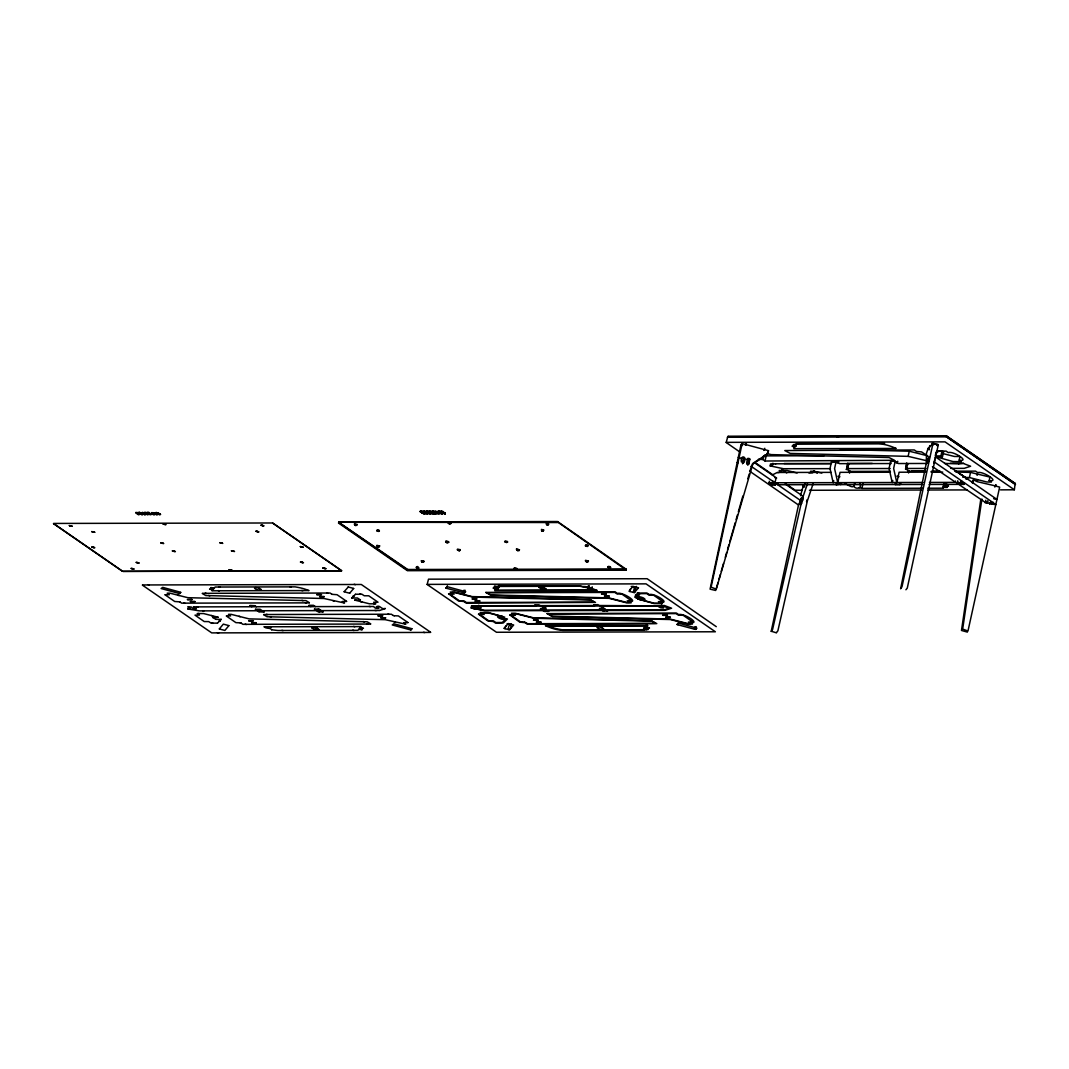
<?xml version="1.0" encoding="UTF-8"?>
<svg xmlns="http://www.w3.org/2000/svg" width="1069" height="1069" viewBox="0 0 1069 1069"><rect width="100%" height="100%" fill="white"/><g stroke="black" fill="none" stroke-linecap="round" stroke-linejoin="round"><path stroke-width="1.5" d="M799.866 502.818L799.572 503.873M800.427 502.844L800.574 501.896M932.155 444.383L932.409 442.98M833.967 462.369L834.074 461.367M813.081 483.829L807.402 500.773L777.871 630.857L776.535 632.42M934.921 457.973L935.629 456.984L996.976 499.437L994.798 498.862M137.781 514.309L137.166 513.788L138.195 514.55M138.435 512.692L139.023 512.412M140.587 513.708L140.386 513.775M145.999 514.496L144.382 514.55M146.172 514.029L147.148 513.708M149.072 513.989L149.633 514.349M152.934 513.2L151.892 513.681L152.961 513.614M152.894 512.706L155.526 512.92M154.537 514.483L153.041 514.577M155.994 514.51L154.684 513.801L156.315 513.695M156.488 513.026L156.208 512.305M158.559 513.16L157.891 513.414M981.903 499.036L962.675 629.04L967.979 631.044L999.649 487.09L995.72 486.088M905.924 589.767L907.274 588.124L938.301 444.637L933.023 443.221L932.221 444.303L933.665 444.717M933.985 462.342L933.785 463.051M626.367 569.43L557.47 521.525L339.1 522.006L338.512 523.035L407.129 570.525L407.717 569.496L626.087 569.015L626.1 570.205L407.69 570.686L407.717 569.496L338.686 522.26L557.337 521.792L626.234 570.044M338.779 522.247L557.577 522.541M427.172 584.382L646.037 583.861L715.361 631.779L496.47 632.26L427.146 584.476L428.509 579.171L647.146 578.717L716.283 626.675M464.561 592.961L446.722 588.364L447.39 585.785M463.398 592.774L463.959 590.208M465.055 590.208L464.587 592.867L465.549 591.785M669.969 607.86C667.337 609.009 659.052 602.729 662.914 607.392C666.214 608.288 657.756 608.208 658.531 605.882L478.257 606.27C486.742 608.862 473.701 609.758 478.818 605.214M498.141 588.591C490.511 582.338 496.711 590.141 499.864 586.427L579.892 586.253C586.507 587.456 588.351 587.87 593.843 589.968L496.724 590.182L497.473 589.393L494.359 588.471L498.181 588.712L498.929 584.69M498.488 588.164L498.956 585.598M504.127 628.385L505.022 628.666L505.637 626.1M511.236 623.895L510.768 624.456C511.971 631.619 505.757 631.645 509.672 624.456L507.067 623.761M541.462 586.053L540.901 588.631L539.003 587.415M545.925 588.992L542.103 589.006L542.718 586.4M557.002 522.394L557.737 521.939M472.712 608.368L484.11 610.265L542.357 610.132L542.918 607.566M659.76 605.936L664.37 605.495L671.599 608.221L664.958 610.346L606.671 610.479L607.539 611.348L602.101 610.493L547.635 610.613L548.785 611.401L544.696 611.481L543.052 610.613L543.613 608.047M543.72 611.08L544.562 607.219M544.99 611.415L545.818 607.553M587.763 588.351L588.324 585.772M588.859 588.351L589.42 585.772M591.665 589.393L592.213 586.814M542.357 610.132C536.264 607.74 546.165 607.673 546.94 610.132L601.406 610.011L601.967 607.433M602.101 610.493L602.662 607.914M602.769 610.947L603.597 607.085M604.025 611.281L604.586 608.715M632.835 586.48L629 591.264L629.815 591.478L630.416 588.912M634.505 592.6L633.342 592.413L634.452 587.269L631.191 586.4M634.532 592.493L636.416 586.427M638.594 595.086L637.752 598.947L643.431 598.934L641.921 597.905L636.255 597.905L635.146 597.143L635.694 594.564M636.255 597.905L637.084 594.057M637.378 593.482L636.656 597.424C639.997 594.538 651.943 602.168 639.543 599.428M644.407 627.623L643.845 630.189L562.922 630.376C555.84 629.908 551.684 628.278 545.39 625.699L647.801 625.472L646.705 626.781L649.484 628.078L645.663 628.038L648.295 629.507L643.966 630.055M644.38 629.013L642.696 629.721L562.682 629.895C556.027 628.759 554.236 628.305 548.731 626.167L645.85 625.966L645.061 626.701L647.934 628.091L644.674 627.356L643.859 628.078L646.718 629.521L644.38 629.013L644.941 626.434M646.05 627.022L646.611 624.456M646.705 626.781L647.266 624.216M660.923 607.539L661.484 604.96M677.011 624.47L677.92 624.777L678.534 622.211M727.628 437.248L726.172 442.499L739.12 451.465M727.548 437.395L728.136 436.366M727.762 436.62L946.506 435.898L946.653 436.927L1015.269 484.417L1015.136 483.388L946.506 435.898L728.136 436.366L727.521 437.181L946.666 436.86M690.574 623.601L688.383 622.078L692.659 621.877L683.185 615.316L678.334 615.129L676.142 613.606L548.37 613.994L551.885 616.132L670.089 619.071L688.008 623.601L690.574 623.601L691.135 621.022M695.705 629.387L694.543 629.2L695.104 626.621M696.2 626.621L695.732 629.28L696.694 628.198M746.429 443.381L746.028 444.757L742.127 443.635L740.937 445.065L710.083 589.153L715.669 590.462L718.101 582.338M742.127 443.635L711.099 587.135L716.283 589.166L753.07 463.184L767.676 453.857L768.504 450.677L746.63 444.784L745.694 445.238M745.24 444.798L746.322 443.835M743.142 460.204L742.634 463.425M742.541 463.705L743.369 459.844M743.503 462.89C748.353 456.557 739.935 453.884 741.365 461.848C743.824 463.358 744.131 460.98 742.795 463.385M747.819 465.109L748.541 461.073L750.01 459.002L749.022 458.548L747.832 459.964L748.728 460.204L749.329 459.376L746.977 459.216M748.781 464.293L749.73 459.657M764.789 448.272L764.576 449.661M766.941 453.51L771.177 454.606L889.061 457.532L894.472 460.285L765.03 461.02L762.838 459.496L763.667 455.635M765.03 461.02L766.152 455.875L764.776 454.926M768.504 450.677L766.486 455.274L752.041 464.374M830.426 468.65L783.457 468.73L769.827 465.817L772.366 465.803L772.914 463.238M769.266 481.224L769.693 482.774M772.152 483.215C770.615 485.847 776.482 485.714 775.96 483.215M773.074 481.21L772.366 482.707L775.626 484.671M778.165 483.161L777.818 484.765L922.681 484.457M777.751 472.645L781.399 471.99L781.96 469.425M797.728 443.942L878.665 443.769C885.827 444.29 889.849 445.84 896.196 448.445L793.773 448.673L795.43 444.784M794.868 447.363L792.049 446.147L795.924 446.107L796.472 443.541M798.409 505.45L771.23 631.218L776.508 632.875M800.521 495.669L803.514 484.979M799.532 502.671L799.211 504.261L800.788 504.608M801.256 504.047L799.572 503.486L800.427 500.8M799.879 503.379L800.748 500.439M800.093 504.421L800.922 500.559M801.189 499.036L801.496 497.619L803.086 498.047M801.189 500.68L800.668 502.443M801.362 499.891L801.897 497.566M803.113 486.368L804.035 486.676L804.65 484.097M800.574 503.86L801.897 498.101M801.977 503.192L801.282 503.005L802.766 496.11L785.14 483.91M751.106 466.284L801.656 501.254C799.171 504.234 804.877 499.851 802.872 497.285M806.547 501.708L806.948 499.878M891.225 463.545L839.472 463.652L836.132 461.34L831.548 461.34L830.025 468.61L833.139 482.56M836.132 461.34L834.595 468.61L837.722 482.547M833.259 482.64L833.7 480.582M837 462.864L838.323 462.85L838.644 461.367M836.145 484.645L836.439 483.268M837.829 482.627L840.06 472.338L890.437 472.231M840.715 484.631L841.022 483.255M848.118 467.915L847.797 469.411L846.635 468.61L847.757 463.465L872.264 463.411M846.06 469.411L847.022 469.411L847.637 464.267M847.423 469.104L848.746 464.04M849.521 473.126L849.989 470.935L847.022 469.411M844.39 483.696C846.541 482.974 854.251 491.032 854.452 483.656M860.01 483.776C862.87 490.497 850.456 488.774 855.093 483.829M859.169 487.638L861.921 488.373L863.044 483.228M897.693 461.233L897.225 462.783L895.167 461.207L890.597 461.22L889.074 468.489L892.187 482.44M895.167 461.207L893.644 468.476L896.757 482.426M892.308 482.52L892.749 480.449M895.194 484.511L895.488 483.135M896.878 482.507L899.096 472.217L925.286 472.151M896.236 483.789L895.301 484.591L899.884 484.578L900.058 483.121M927.932 456.209L921.585 451.906L916.467 451.452L914.276 449.942L784.793 450.543L790.245 453.43L908.129 456.356L909.238 451.212L927.438 455.755M907.167 467.794L906.806 469.304L905.684 468.489L906.793 463.331M905.51 469.291L906.619 464.133M906.352 468.944L907.781 463.919M908.556 472.992L909.038 470.801L906.178 469.318M928.266 447.911L926.409 453.43L926.395 462.797L900.619 588.792L901.995 586.721L933.023 443.221M927.919 449.207L928.827 449.488L929.709 445.626M937.085 450.771L942.043 450.757L943.553 451.799L942.43 456.944L940.934 455.902L935.268 455.915L936.097 452.053M936.992 445.546L937.687 444.383M933.918 462.957L934.587 460.138M940.934 455.902L942.043 450.757M946.199 436.78L946.76 436.286L1015.403 483.789M943.686 484.337L942.858 488.199L927.732 488.226M942.978 488.052L944.315 483.602M943.473 487.464L947.348 487.411L944.528 486.208L945.223 483.469M942.43 456.944L936.765 456.957L953.054 461.581L961.378 461.674L959.187 460.151L959.748 457.585M955.486 481.037L955.192 482.373L929.442 482.44M957.73 480.796C956.194 483.442 962.073 483.308 961.552 480.796M958.372 483.041L958.091 484.377L929.121 484.444M960.617 482.8L961.018 484.404M964.438 482.787L963.316 484.364M964.492 477.429L969.409 477.549L970.518 472.404L989.319 476.934M971.841 482.6L973.271 480.061L977.053 481.197L977.574 479.794M973.271 480.061L972.737 483.375M976.385 481.21L977.467 480.248M969.409 477.549L986.714 481.972L991.377 482.079L989.186 480.556L990.028 476.707M985.738 500.279C984.402 502.724 993.288 505.036 993.128 502.243M986.567 503.018L986.66 502.256M986.513 502.911L987.85 500.84M989.506 503.913L989.827 503.098M989.68 503.753L991.016 501.682M994.638 486.569L995.934 484.685M726.239 442.352L945.049 441.871L1014.374 489.776L1015.136 483.388M422.268 511.851C424.126 513.574 418.861 511.73 420.317 511.196M422.055 511.931L420.464 511.289M422.883 512.251L423.565 512.545M422.99 511.971L423.858 511.917M424.981 511.917L423.578 511.209M422.375 511.891L423.524 511.663M426.972 513.24L424.927 513.414L427.814 513.948L424.313 512.679M427.239 512.679L425.769 512.439L426.985 511.597M425.903 512.011L431.261 512.826M427.346 511.637L426.037 511.343L427.306 511.209M426.584 513.361L428.856 513.2M427.132 512.719L430.74 513.935L427.907 513.374L429.163 512.479M428.121 511.837L428.869 511.864M429.604 511.583L428.936 512.158L429.938 512.666M430.339 513.294L432.664 512.532M431.903 512.385L431.622 512.425M437.729 512.866L431.863 512.158L432.945 511.583M432.17 511.263L433.747 511.904M433.533 513.601C426.611 512.439 435.31 515.218 433.961 512.706M432.437 513.347C434.789 514.309 436.54 513.441 438.678 513.227M433.56 513.294L434.883 512.452M434.695 511.904L433.426 512.479L431.021 511.383M435.43 512.479L434.736 512.104L435.698 511.944M436.045 511.116L435.203 511.209M433.359 512.879C435.377 515.592 438.517 511.463 436.833 512.866M441.15 513.08L437.568 511.757L439.185 511.637M439.6 511.891L436.78 511.784M436.018 512.732L442.446 513.922L441.297 512.973M440.054 512.465L439.653 513.307L438.49 512.545M441.457 513.173L439.813 512.599L441.978 511.61M440.575 512.398L439.319 511.663M440.816 511.851L443.541 512.439L441.47 513.361M441.858 511.583L440.896 511.316L442.205 511.223M443.007 512.345L443.207 511.57M440.682 512.372L445.238 513.574L443.702 513.294M441.965 512.773L445.118 514.042L444.798 512.719M718.996 579.198L720.359 574.481M721.254 571.354L723.499 563.497M725.303 557.23L726.653 552.513M727.561 549.386L728.911 544.669M729.806 541.542L733.414 528.981M733.855 527.418L735.205 522.701M736.113 519.574L737.463 514.857M738.358 511.717L742.861 496.029M747.819 478.765L749.169 474.061M750.064 470.921L751.413 466.218M967.405 632.113L961.485 630.456L980.674 500.118M807.496 483.722L802.124 499.37L772.593 629.441L771.243 631.472M799.492 503.94L798.503 505.009L749.65 471.202M927.077 463.305L928.44 457.746M929.455 456.65L928.36 461.875M928.28 461.875L929.389 456.73M144.502 513.761L143.393 514.162M144.676 512.318L144.422 512.853M146.707 513.294L146.025 512.586M187.556 599.696L192.139 599.615M190.442 601.7L195.133 601.647M191.979 599.455L187.396 599.509M194.865 601.459L190.282 601.5M248.863 620.942L253.42 620.808M251.763 622.933L256.306 622.799M253.259 620.648L248.663 620.688M256.132 622.679L251.562 622.692M316.892 594.685L321.569 594.711M319.778 596.689L324.348 596.676M321.288 594.564L316.705 594.564M324.174 596.555L319.604 596.569M378.145 615.918L382.742 615.864M381.045 617.909L385.735 617.909M382.568 615.744L377.985 615.757M385.455 617.748L380.885 617.762M472.324 599.041L476.908 599.001M475.211 601.045L479.914 601.032M476.734 598.881L472.164 598.881M479.62 600.872L475.05 600.885M533.605 620.234L538.188 620.194M536.504 622.278L541.074 622.185M538.014 620.073L533.444 620.073M540.901 622.064L536.331 622.078M601.687 594.19L606.23 594.07M604.546 596.141L609.236 596.101M606.056 593.936L601.486 593.95M608.942 595.941L604.373 595.954M662.967 615.383L667.51 615.25M665.827 617.267L670.397 617.254M667.337 615.129L662.767 615.143M670.223 617.134L665.653 617.147M800.494 502.777L801.282 503.005M927.157 463.211L928.453 457.746M937.486 445.8L938.301 444.637M433.814 513.04L435.23 513.387M433.426 511.169L436.673 511.891M439.84 512.572L440.348 512.759M144.061 513.334L143.34 513.361M271.673 629.748C270.176 627.356 267.023 629.227 263.949 626.781L361.068 626.581L360.32 627.356L363.46 628.345L359.665 628.011L359.184 628.826L362.271 629.761L358.623 629.4L357.928 630.336L277.9 630.51L271.673 629.775M348.133 587.162L344.151 591.665M410.937 629.882L411.926 628.813M498.608 586.093L494.266 586.64L496.911 588.11L493.076 588.057L495.856 589.353L494.76 590.663L597.183 590.449C591.678 588.525 587.937 586.159 582.405 586.507L579.652 585.772L498.715 585.946M508.122 623.735L504.167 628.225M509.686 629.614L513.695 624.977L508.109 623.521M741.592 458.04L744.051 457.973L743.476 458.574M743.262 459.67L744.452 458.24M634.438 592.413L638.447 587.897M747.512 459.87L749.022 458.548M747.806 464.467L748.995 463.051L748.447 464.013L746.603 462.877L747.565 458.481L748.701 458.454M763.8 450.423L764.562 449.795M795.924 446.107L793.278 444.637L797.608 444.089M805.491 483.682L803.153 486.235M931.914 444.544L927.932 449.047M934.025 462.717L934.52 462.129L995.867 504.581L992.433 504.194M944.528 486.208L948.497 486.088L945.718 484.791L946.64 483.682M976.879 481.598L995.48 485.927L995.827 485.139M994.892 486.903L995.707 486.208M985.057 502.23L932.435 466.618M987.008 502.978L987.703 501.495M991.791 504.314L993.034 503.005M217.542 623.08L221.243 619.405M351.768 597.972L355.469 594.297M506.025 618.791L502.296 622.479L495.856 622.546L493.651 621.022L488.894 620.902L479.781 614.528L484.177 614.461L481.985 612.951L488.333 612.938L502.898 616.626M635.146 597.143L639.422 593.161L647.119 593.121L649.311 594.631C653.947 592.56 671.72 604.025 660.174 602.154L662.366 603.664L654.041 603.571L637.752 598.947M636.549 597.344L640.318 593.642L646.718 593.602L649.03 595.139L653.667 595.233L662.793 601.593L658.424 601.647L660.575 603.197L654.281 603.197L639.663 599.509M936.083 453.243L938.702 451.145L946.132 451.118L948.323 452.641C952.96 450.557 970.732 462.022 959.187 460.151M420.264 511.784L423.097 512.893M424.219 513.173L425.996 512.532L421.413 511.142M428.829 512.011L429.003 511.249L430.82 511.904M441.39 511.142L440.936 511.49M439.626 512.505L440.348 512.439L437.421 511.623M443.328 512.398L443.608 513.2M442.245 513.681L439.038 512.773M837.201 483.91L836.265 484.725L841.771 483.91M899.884 484.578L900.806 483.776M808.899 472.992L812.681 472.779L810.489 471.255L814.11 471.255L821.874 473.073M993.622 498.688L994.397 498.688M135.696 512.465L135.937 513.04M142.778 514.55L142.177 514.723M148.631 514.536L147.509 514.657M157.41 514.523L156.087 514.523M990.869 502.336L990.081 504.02M165.12 594.738L169.343 594.711L167.205 593.161L169.931 593.161L187.81 597.691L305.948 600.618L309.369 602.662M180.688 592.44L179.806 593.482M179.699 593.616L161.125 588.538L162.702 587.362L180.795 592.306M355.002 525.16C360.534 525.828 351.086 523.356 355.977 525.454M356.284 525.133L355.082 524.879L357.327 524.518L354.333 523.97L356.338 525.026M377.451 530.718C383.357 530.865 373.281 528.888 378.707 530.986M378.6 531.493C381.9 530.117 373.575 530.13 377.892 531.333M219.345 628.866L223.341 624.136L228.913 625.606M228.806 625.739L224.891 630.429L219.332 628.986M425.074 511.81L426.063 512.091M428.522 512.118L431.101 512.398M427.907 513.374L426.718 513.387M433.292 511.209L432.05 511.597M432.718 511.57L430.299 512.078M435.016 511.677L436.526 511.704M433.6 511.704L434.682 511.81M377.504 546.58L378.827 546.54M433.76 513.361L432.691 513.387M378.653 546.994C373.375 545.137 383.183 546.727 377.504 546.7M437.769 512.064L436.152 512.064M435.577 513.026L436.686 513.347L435.564 512.559M438.664 513.387L439.613 513.347L438.29 513.334M442.994 512.946L441.671 513.093M448.713 523.489L450.931 523.569L447.911 522.915L449.942 523.863L448.927 523.623M449.942 523.489L448.793 523.195L451.038 522.848L448.071 522.247L450.049 523.356M348.066 586.975L353.692 588.418M353.652 588.525L349.75 593.108M349.71 593.228L344.111 591.798M446.401 542.384L447.711 542.344M421.881 561.933C427.506 562.615 418.099 560.156 422.87 562.227M423.177 561.906L421.948 561.626L424.206 561.292L421.239 560.704L423.284 561.639M416.843 567.96L418.153 567.92M418.046 568.347L416.87 568.12L419.048 567.986L416.068 567.345L416.816 568.053M458.16 550.041L460.245 549.653L457.398 549.266L460.258 550.428L457.291 549.84L459.336 550.776M459.269 550.842L458.173 550.188M505.53 541.836L507.628 542.224L504.635 541.676L506.666 542.624M546.753 524.331C551.791 525.814 543.186 522.941 547.796 525.066M541.716 530.358L542.878 531.039M541.996 530.946C546.713 531.56 537.173 527.979 543.947 530.13C539.377 529.93 542.892 531.173 541.702 530.478M445.867 587.937L447.483 586.747L465.576 591.692M542.825 531.159L541.555 530.799M517.196 549.92L517.917 549.947M518.238 550.642C521.458 551.096 514.309 548.397 517.784 550.575M407.877 622.652L403.708 622.652M410.91 630.015L392.27 624.951L393.86 623.775L411.939 628.719M515.338 569.59L513.989 568.641L517.115 568.574L514.202 567.946L516.14 569.082M515.164 569.389L517.008 569.296L515.017 568.761M586.093 545.711L587.255 546.406M587.202 546.513C590.355 544.936 582.244 545.257 586.52 546.339M586.146 561.586L588.364 561.653L585.411 560.918L587.402 561.906L586.133 561.706M587.442 561.559L586.253 561.158L588.471 560.944L585.478 560.383L587.482 561.439M510.741 624.67L509.672 624.456M608.729 567.091C614.354 567.385 604.533 565.207 609.851 567.398M609.651 567.946L610.72 567.572L607.7 567.011L609.718 567.933L608.582 567.225M837.027 437.194L838.484 437.141M837.321 436.82L838.19 436.74M632.835 586.36L638.474 587.79M635.534 587.482L634.452 587.269M677.011 624.349L678.628 623.16L696.721 628.104M143.072 513.721L143.66 514.403M147.081 512.425L147.602 512.318M772.286 474.983L777.257 472.471L831.121 472.364M261.05 589.634C258.15 591.678 248.97 585.906 259.259 588.15M212.611 617.307L218.25 617.334M216.098 619.392L212.624 617.481M249.999 605.455L255.023 605.709M255.424 609.21L260.074 609.263L264.003 611.922M263.949 612.069L258.965 611.815M309.048 605.321L313.458 605.308L315.422 606.617M314.473 609.076L318.228 609.103M318.268 609.076L319.497 609.343M319.19 611.949L318.014 611.682M342.361 601.473L346.556 601.473M322.985 611.936L319.257 611.909M360.373 600.07L354.774 600.043M311.867 627.77L315.622 627.784M315.662 627.757L316.892 628.024M318.682 629.521L314.353 629.494L311.881 627.944M394.301 615.771L393.098 615.53M768.958 482.747L772.032 482.734M539.017 587.269L543.493 587.282L545.952 588.859M772.553 484.805L771.35 484.564M775.586 484.805L774.905 484.791M603.451 628.893C600.564 630.951 591.357 625.151 601.66 627.409M957.423 482.346L958.171 482.373M960.47 482.333L961.699 482.613M964.038 484.404L960.283 484.377L957.423 482.493M155.673 513.347L156.021 513.708M154.591 514.63L153.709 514.617M156.555 514.603L157.571 514.603M423.137 513.04C428.616 515.939 417.992 511.583 423.217 512.906M422.656 511.57L423.858 512.586M423.177 512.479L422.482 512.839M425.435 512.211L429.137 513.053M424.66 513.374L425.93 513.2M428.148 512.131L428.883 512.118M430.7 513.427L428.228 512.826M434.736 512.104L433.974 511.824M437.715 512.559L434.361 511.543M436.633 513.427L438.851 514.082L439.559 513.374M439.68 513.16L441.083 513.374M442.553 513.467L441.697 513.387M837.214 436.54L838.777 436.553M837.348 437.181L838.096 437.141M1014.347 489.789L1000.49 489.856M524.772 622.185L527.712 623.721L655.484 623.334L651.956 621.196L533.859 618.256L516.02 613.74L513.267 613.726L515.365 615.303L511.156 615.33L520.67 622.024L524.612 622.211M240.017 622.786L241.22 623.067M379.602 610.466L385.308 608.555M664.383 609.851L670.076 607.94M143.166 513.681L145.037 513.828M217.448 623.12L211.074 623.16L208.762 621.61L204.192 621.543L195.012 615.143L199.409 615.089L197.217 613.566L203.538 613.553L218.129 617.254M355.536 594.257L361.937 594.217L364.248 595.767L368.752 595.794L378.012 602.208L373.642 602.261L375.807 603.811L369.473 603.811L354.881 600.123M542.103 589.006L540.927 588.752M420.398 511.169L421.333 511.196M426.25 511.156L427.573 511.249M428.509 511.557L429.337 511.61M428.616 512.211L427.974 512.826M432.09 511.142L433.119 511.116M430.927 511.797L431.849 512.519L430.847 512.104M437.034 512.519L436.967 512.826M437.034 512.879L438.156 513.387M439.666 513.026L440.682 513.214M443.141 512.479L440.762 511.877M53.544 523.436L272.542 522.982L341.679 570.699M142.458 584.957L361.309 584.489L430.593 632.233M202.415 593.335L330.08 593.028L331.791 594.217M341.546 570.899L122.895 571.367M226.454 615.904L230.623 615.904L228.485 614.341L231.211 614.354L249.09 618.871L367.228 621.811L370.649 623.855M263.682 614.528L391.361 614.221L393.071 615.397M309.302 602.863L181.65 603.157L179.953 601.967M370.582 624.042L242.93 624.336L241.22 623.16M430.526 632.42L211.715 632.888L142.471 585.184M70.287 525.748L71.409 525.988M71.289 526.202L70.313 525.988M150.168 513.721L149.072 513.641L149.7 513.401M92.656 531.707L93.778 531.948M93.658 532.162L92.709 531.961M164.011 524.077L165.12 524.304M165.014 524.532L164.025 524.304M92.803 547.168L93.925 547.395M93.858 547.609L92.776 547.368M161.7 542.958L162.809 543.199M162.782 543.399L161.686 543.186M261.972 525.333L263.081 525.56M263.027 525.774L261.958 525.547M173.365 551.043L174.474 551.27M174.367 551.497L173.378 551.27M256.921 531.36L258.03 531.587M258.003 531.787L256.907 531.574M137.179 562.521L138.302 562.748M138.248 562.962L137.206 562.762M220.735 542.838L221.858 543.065M221.791 543.279L220.735 543.052M132.128 568.548L133.251 568.775M133.224 568.975L132.128 568.761M232.401 550.909L233.523 551.15M233.47 551.35L232.374 551.11M301.298 546.713L302.407 546.94M302.3 547.168L301.284 546.927M230.089 569.804L231.211 570.031M231.145 570.245L230.089 570.018M301.445 562.16L302.554 562.401M302.5 562.601L301.485 562.414M323.8 568.133L324.923 568.361M324.869 568.574L323.773 568.334M422.482 512.145L420.638 511.61M422.188 513.04L424.74 513.654L423.658 513.374M429.097 511.837L429.912 511.583M425.115 513.04L426.143 512.906M424.727 513.534L424.032 513.414M431.395 512.198L431.823 511.69M431.261 512.879L431.782 513.187M429.591 513L429.992 513.414M435.537 513.441L436.192 513.28M443.408 512.145L442.513 511.73M626.314 569.577L407.623 570.031L338.646 522.407M137.433 513.654L138.195 513.708M137.928 513.441L137.233 513.374M140.48 513.374L140.854 512.92M158.252 513.414L157.971 514.095M138.876 512.412L139.104 512.332M141.389 513.735L140.427 513.641L141.202 513.708M158.212 513.668L159.04 513.708M420.571 511.129L421.453 511.223M426.29 511.73L427.266 511.998M428.575 512.198L428.121 512.759M428.442 513.026L429.07 512.893M439.078 512.064L441.991 512.692M434.923 513.32L434.281 512.853M445.345 513.668L444.477 513.04M379.482 610.493L199.395 610.88L187.944 608.983M664.263 609.864L605.976 609.998C605.041 607.513 595.353 607.633 601.406 610.011M146.707 513.601L147.054 513.695M151.183 514.63L150.007 514.55M431.261 512.118L430.673 511.717M433.065 512.038L434.468 512.198M436.686 512.091L437.528 512.265M443.154 512.839L441.871 512.732M443.541 513.254L445.051 513.454M239.857 622.826L235.902 622.639L226.414 616.078M478.164 607.793C463.799 601.967 481.745 610.506 472.605 608.288M423.565 511.717L424.553 511.663M434.094 512.118L433.52 512.064M796.499 443.515L884.691 443.328M942.136 451.799L943.553 451.799M766.152 455.875L823.999 455.741M959.762 456.53L954.35 456.463L942.698 453.523M762.838 459.496L758.442 459.296M927.384 460.899L908.129 456.356M833.94 461.995L838.51 461.982M894.499 461.861L897.559 461.848M896.089 462.73L898.521 463.532L926.743 463.465M831.548 463.505L784.125 463.518M950.435 463.238L963.53 463.211M830.453 463.679L775.479 463.799C777.577 464.574 765.618 462.449 772.366 465.803M944.568 463.425L958.639 463.879M846.635 468.61L890.223 468.516M905.684 468.489L926.048 468.436M950.782 468.382L964.238 468.342L970.612 466.231L963.383 463.505L958.773 463.946M848.599 471.402L890.383 471.309M908.062 471.269L925.727 471.242M932.168 471.229L940.199 471.202M954.657 471.175L975.556 471.122L977.747 472.645C982.518 470.654 1000.691 482.306 989.186 480.556M931.099 472.137L942.738 472.11M837.936 476.253L839.94 476.761M896.931 476.119L898.989 476.627M774.744 477.629L776.134 477.937L774.931 482.774L923.001 482.453M962.741 477.215L964.866 477.215M966.029 479.219L967.752 479.206M861.921 488.373L922.788 488.239M801.83 490.283L795.095 490.163L786.29 484.123M809.42 490.27L921.638 490.016M927.705 490.003L967.124 489.923M341.318 570.819L123.069 571.38M637.365 592.76L638.781 592.76M351.888 598.039L357.434 597.999L360.44 599.936M187.823 608.902C196.455 609.945 181.062 605.375 191.645 607.125C191.939 609.37 200.745 609.945 193.489 606.885L373.749 606.497C374.684 609.477 383.076 608.902 376.288 606.724C380.31 604.413 380.978 610.025 385.187 608.475M543.052 610.613L484.765 610.746L470.814 607.807L473.353 607.807C466.645 604.479 478.404 606.551 476.467 605.789L535.89 605.655L534.741 604.867L538.816 604.787L540.46 605.655L594.939 605.535L593.776 604.733L597.865 604.653L599.509 605.522L659.626 605.869M394.341 615.744L398.363 615.904L407.93 622.532M503.018 616.706C490.644 613.913 502.417 621.557 505.904 618.71M216.245 619.339L221.136 619.325M928.827 449.488L929.522 449.661M804.035 486.676L804.743 486.849M424.032 511.182L424.38 511.209M439.84 512.104L440.735 512.439M629.815 591.478L633.342 592.413M677.92 624.777L694.543 629.2M505.022 628.666L508.563 629.601M840.475 449.501L909.238 451.212M911.576 470.935L924.672 471.255M931.233 471.429L939.41 471.629M955.793 472.03L970.518 472.404M957.289 472.084L967.792 479.006L964.104 476.574M960.176 474.088L963.182 475.972M157.798 513.334L159.401 513.788M149.019 513.347L148.056 513.24M145.103 514.723L144.475 514.643M443.341 512.345L442.833 511.396M428.241 512.211L427.065 512.011M434.428 512.973L436.406 513.454M355.857 525.587L355.015 525.307M378.84 546.419L379.829 545.938L376.836 545.39L378.907 546.914M418.233 567.666C418.647 565.514 414.652 566.837 418.086 568.227M146.012 513.347L145.651 513.307M439.88 511.316L437.782 511.236L438.597 511.851M430.045 511.102L429.257 511.129L430.192 511.129M442.539 512.078L443.314 512.158L442.633 511.77M443.448 512.332L444.798 512.639M424.994 512.118L424.286 512.051M446.615 542.504C452.828 542.905 442.86 540.513 446.388 542.504M446.722 588.364L445.88 588.084M136.431 512.439L137.126 512.505M138.302 514.577L139.157 514.723M148.083 512.332L149.032 512.532M157.076 513.214L157.691 513.387M145.157 512.345L146.48 512.679M151.838 513.401L150.983 513.24M139.304 512.358L140.052 512.492M138.222 513.641L139.01 513.855M141.375 514.536L141.977 514.71M439.012 511.182L438.009 511.998M424.193 511.116L425.248 511.343M422.121 512.198L421.36 512.064M429.818 513.467L429.07 513.334M446.922 542.584C449.167 542.999 445.025 541.809 447.216 542.01M142.337 512.358L143.086 512.519M138.462 513.735L136.992 513.414M447.042 541.943C442.553 539.618 451.853 542.25 447.737 542.237M150.141 513.641L150.983 513.842M289.886 586.761L291.182 586.988M301.552 590.489L302.848 590.716M373.669 603.691L374.965 603.932M360.467 601.593L361.763 601.82M369.139 606.39L370.435 606.617M374.912 610.386L376.208 610.613M423.444 632.327L424.74 632.567M211.248 615.544L212.544 615.771M198.046 613.446L199.342 613.673M270.163 626.661L271.459 626.888M281.828 630.376L283.125 630.616M217.395 632.781L218.691 633.008M427.426 511.156L428.896 511.704M421.574 511.169L422.322 511.356M154.337 513.267L155.058 513.414L153.909 513.227M159.107 514.536L160.631 514.43L159 514.577M153.174 513.654L153.909 513.842M147.322 513.668L148.751 514.189M141.469 513.681L142.845 514.162M147.295 514.603L147.041 514.47M136.779 513.374L136.324 513.187M547.328 524.344C552.379 524.451 542.825 522.46 547.582 524.371M586.654 545.724C591.625 545.831 582.298 543.84 586.841 545.738M432.477 512.545L433.439 512.826M506.105 541.849C511.102 541.93 501.521 539.979 506.359 541.876M154.123 513.28L152.961 512.786M150.114 514.577L149.513 514.389M801.189 498.635L802.378 498.902M439.412 511.249L440.602 511.677M442.031 511.998L441.176 511.77M444.089 512.933L444.784 513.307M430.139 512.038L429.711 511.824M424.687 511.69L425.783 512.198M423.391 513.32L423.003 513.214M517.583 550.682L517.209 550.054M797.153 473.006L787.158 470.507L779.207 470.48L781.399 471.99M153.468 513.788L153.816 513.882M932.315 443.435L937.58 444.838M972.082 481.478L973.244 481.785M985.124 502.764L985.912 502.978M740.937 445.065L742.501 445.479M738.265 457.412L740.443 457.986M744.692 459.122L743.556 459.149M746.643 464.04L748.18 464.494M737.156 462.556L738.104 462.81M801.202 499.276L801.897 499.464M148.778 512.532L149.286 512.706M148.203 513.214L147.215 512.879M137.233 512.532L138.262 513.294L137.714 512.799M547.141 525.106L546.767 524.478M377.584 531.253L378.359 531.226L377.464 530.852M341.452 570.659L272.675 523.022M122.507 571.287L53.53 523.636M151.958 512.532L152.56 512.893M144.863 513.855L145.825 514.202M946.546 436.82L1015.523 484.498M148.03 513.16L147.041 512.719M158.185 512.652L158.546 512.853M147.963 513.895L148.698 514.162M976.652 474.77L977.427 475.184M354.213 584.275L355.349 584.69M359.879 594.003L361.028 594.431M352.823 596.155L353.959 596.569M387.98 614.02L389.116 614.434M326.7 592.827L327.836 593.242M394.02 621.837L395.156 622.252M332.833 600.671L333.982 601.085M363.193 621.517L364.329 621.931M366.6 623.868L367.736 624.283M301.912 600.324L303.048 600.751M305.32 602.675L306.456 603.09M353.639 626.381L354.774 626.795M352.783 630.135L353.919 630.55M219.092 586.828L220.241 587.242M218.236 590.569L219.372 590.997M266.555 614.287L267.691 614.702M269.963 616.626L271.098 617.04M205.275 593.095L206.424 593.509M208.682 595.433L209.818 595.861M239.042 616.279L240.178 616.706M177.855 595.112L178.991 595.54M148.163 584.716L149.299 585.131M245.175 624.122L246.311 624.55M196.883 606.671L198.019 607.085M183.895 602.929L185.031 603.357M202.656 610.666L203.791 611.08M219.065 620.808L220.201 621.223M211.996 622.946L213.132 623.361M159.949 513.895L160.203 514.015M150.97 513.922L151.731 514.229M139.09 513.12L138.502 512.786M438.223 512.452L437.395 512.091M152.346 514.349L152.052 514.189M440.014 511.45L440.642 512.145M140.507 512.719L141.215 513.12M139.638 514.015L139.919 514.176M342.414 601.673L344.525 603.023L324.027 598.506L205.796 595.553L202.388 593.536M250.012 605.629L251.816 606.751M179.939 601.874L174.701 601.486L165.107 594.858M309.035 605.468L310.852 606.631M514.897 569.43L515.793 569.309L514.857 568.908M141.362 512.893L142.177 513.173L141.308 512.853M961.699 482.707L964.091 484.27M906.592 463.198L907.715 463.973M890.597 461.22L891.559 461.888M847.557 463.318L848.679 464.106M831.548 461.34L832.951 462.302M813.776 470.788L817.277 473.22M782.241 469.839L786.757 472.952M756.277 463.345L773.435 475.211M755.409 463.345L776.669 478.057M771.324 484.444L768.932 482.881M601.66 627.503L603.584 628.746M346.597 601.299L337.069 594.711L331.791 594.311M319.497 609.437L323.052 611.802M317.987 611.562L314.46 609.223M259.259 588.244L261.183 589.473M316.892 628.131L318.803 629.36M255.023 605.802L256.386 606.751M258.952 611.695L255.451 609.383M53.731 523.65L122.36 571.14M263.642 614.702L267.063 616.746L385.254 619.686L405.806 624.216L403.614 622.799M69.325 525.627L72.345 526.295L69.365 525.574M91.693 531.6L94.713 532.268L91.693 531.6M91.84 547.047L94.86 547.716L91.854 547.021M131.166 568.427L134.186 569.096L131.206 568.361M136.217 562.401L139.237 563.069L136.231 562.374M163.049 523.957L166.056 524.625L163.076 523.904M160.724 542.852L163.744 543.52L160.764 542.785M172.39 550.923L175.41 551.591L172.403 550.896M219.773 542.718L222.793 543.386L219.8 542.664M231.438 550.802L234.458 551.457L231.438 550.802M229.127 569.683L232.147 570.352L229.127 569.683M255.945 531.24L258.965 531.908L255.959 531.213M260.996 525.213L264.016 525.881L261.063 525.133M300.322 546.593L303.342 547.261L300.336 546.566M300.469 562.053L303.489 562.722L300.509 561.987M322.838 568.013L325.858 568.681L322.838 568.013M516.447 549.132L519.454 549.84L516.447 549.132M212.731 590.101L211.943 590.796L309.061 590.582C303.382 588.484 301.765 588.03 295.111 586.868L215.096 587.041L214.481 587.963L210.753 587.589L213.827 588.551L213.359 589.366L209.564 589.006L212.731 590.101M448.606 593.803L458.427 600.912L463.826 601.5L466.017 603.01L595.5 602.408L590.061 599.522L472.164 596.596L453.978 592.052L450.196 592.066L452.387 593.576L448.606 593.803M449.875 594.137L459.389 600.831L464.227 601.019L466.431 602.528L594.204 602.154L590.676 600.003L472.578 597.077L454.739 592.547L451.987 592.547L454.138 594.083L449.875 594.137M485.834 592.426L491.232 595.42L609.116 598.346L626.421 602.782L631.098 602.889L628.893 601.366C640.318 603.183 622.252 591.438 617.454 593.455L615.263 591.932L485.834 592.426M487.103 592.76L490.604 594.939L608.702 597.878L626.554 602.395L629.307 602.408L627.209 600.845L631.432 600.778L621.904 594.123L617.054 593.936L614.862 592.413L487.143 592.734M478.524 614.181L487.945 620.995L493.25 621.503L495.441 623.027L503.365 622.933L507.428 618.991L500.639 618.243L499.143 617.201L504.809 617.187L488.333 612.537L480.195 612.47L482.386 613.994L478.524 614.181M509.886 614.996L519.708 622.105L525.106 622.692L527.298 624.202L656.78 623.601L651.342 620.715L533.444 617.788L515.258 613.245L511.476 613.259L513.668 614.769L509.886 614.996M547.114 613.619L552.513 616.613L670.397 619.539L687.701 623.975L692.365 624.082L690.173 622.559C701.678 624.309 683.505 612.644 678.735 614.648L676.543 613.125L547.114 613.619"/></g></svg>
